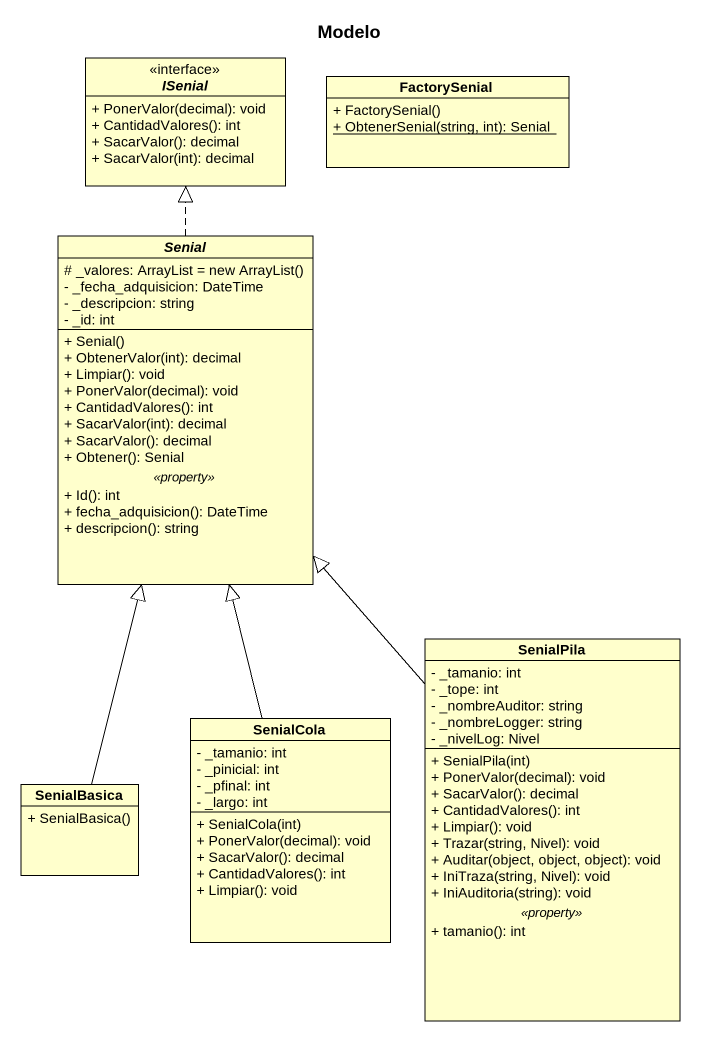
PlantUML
@startuml
title Modelo
hide circle
hide empty members
skinparam classAttributeIconSize 0
interface ISenial {
  + PonerValor(decimal): void
  + CantidadValores(): int
  + SacarValor(): decimal
  + SacarValor(int): decimal
}
class FactorySenial {
  + FactorySenial()
  {static} + ObtenerSenial(string, int): Senial
}
abstract class Senial {
  {field} # _valores: ArrayList = new ArrayList()
  - _fecha_adquisicion: DateTime
  - _descripcion: string
  - _id: int
  --
  + Senial()
  + ObtenerValor(int): decimal
  + Limpiar(): void
  + PonerValor(decimal): void
  + CantidadValores(): int
  + SacarValor(int): decimal
  + SacarValor(): decimal
  + Obtener(): Senial
  .. <<property>> ..
  + Id(): int
  + fecha_adquisicion(): DateTime
  + descripcion(): string
}
class SenialPila {
  - _tamanio: int
  - _tope: int
  - _nombreAuditor: string
  - _nombreLogger: string
  - _nivelLog: Nivel
  --
  + SenialPila(int)
  + PonerValor(decimal): void
  + SacarValor(): decimal
  + CantidadValores(): int
  + Limpiar(): void
  + Trazar(string, Nivel): void
  + Auditar(object, object, object): void
  + IniTraza(string, Nivel): void
  + IniAuditoria(string): void
  .. <<property>> ..
  + tamanio(): int
}
class SenialCola {
  - _tamanio: int
  - _pinicial: int
  - _pfinal: int
  - _largo: int
  + SenialCola(int)
  + PonerValor(decimal): void
  + SacarValor(): decimal
  + CantidadValores(): int
  + Limpiar(): void
}
class SenialBasica {
  + SenialBasica()
}
Senial .up.|> ISenial
SenialPila -up-|> Senial
SenialCola -up-|> Senial
SenialBasica -up-|> Senial
@enduml
